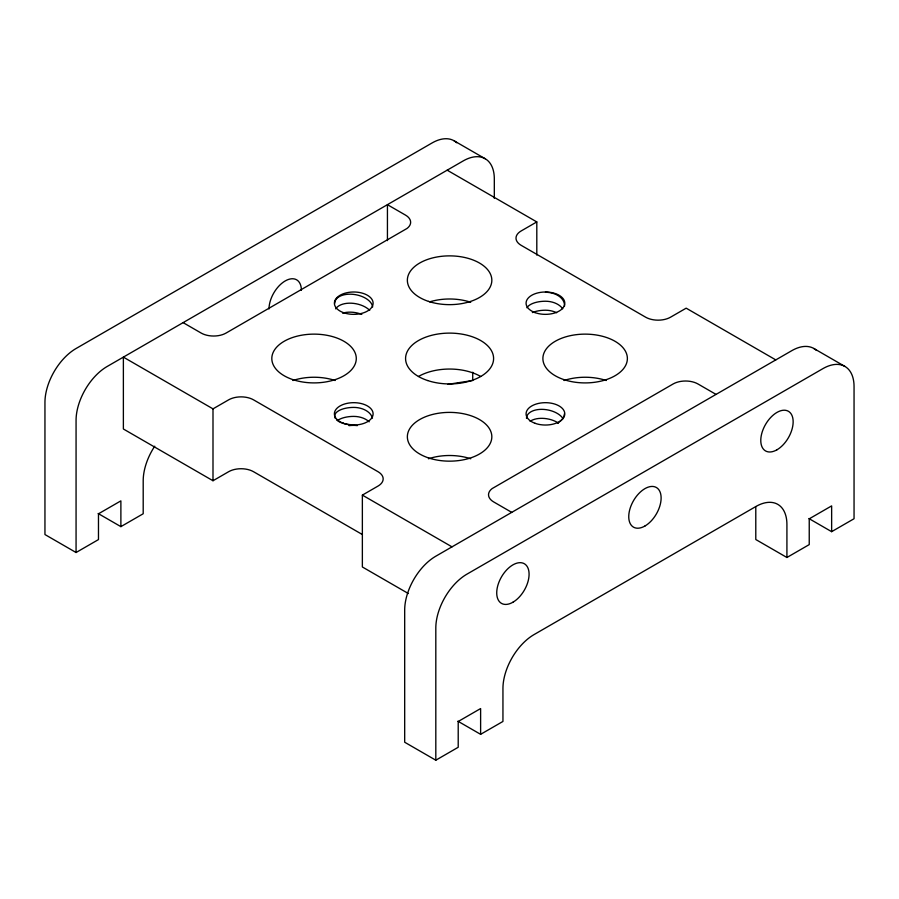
<?xml version="1.0" encoding="UTF-8"?>
<svg xmlns="http://www.w3.org/2000/svg" width="899" height="899" viewBox="0 0 899 899"><rect width="100%" height="100%" fill="white"/><g stroke="black" fill="none" stroke-linecap="round" stroke-linejoin="round"><path stroke-width="1.35" d="M98.137 513.509L120.882 526.634L120.882 500.867L98.474 513.801L98.474 539.58L76.067 552.514L76.067 420.372A44.006 25.408 -60 0 1 107.183 366.466L463.187 160.932A44.006 25.408 -60 0 1 494.315 178.901L494.315 198.376M457.883 721.2L480.617 734.326L480.617 708.558L458.209 721.492L458.209 747.271L435.813 760.206L435.813 628.064A44.006 25.408 -60 0 1 466.929 574.158L822.933 368.624A44.006 25.408 -60 0 1 854.05 386.592L854.05 518.734L831.642 531.669L808.898 518.543M480.617 734.326L502.946 721.447L502.946 688.477A44.006 25.408 -60 0 1 534.062 634.582L755.789 506.564L755.789 539.524L786.917 557.492L809.235 544.603L809.235 518.824L831.642 505.89L831.642 531.669M786.917 557.492L786.917 524.533A44.006 25.408 -60 0 0 755.789 506.564M362.297 534.5L253.529 471.705A17.609 10.159 0 0 0 228.638 471.705L212.996 480.74L123.377 428.992L123.377 357.128L212.996 408.865L228.638 399.841A17.609 10.159 0 0 1 253.529 399.841L378.007 471.705A17.609 10.159 0 0 1 378.007 486.078L362.364 495.113L362.364 566.977L408.393 593.554M536.804 255.091L536.804 221.929L521.162 230.953A17.609 10.159 0 0 0 521.162 245.326L645.639 317.19A17.609 10.159 0 0 0 670.53 317.201L686.173 308.166L775.792 359.903M120.882 526.634L143.199 513.756L143.199 480.785A44.006 25.408 -60 0 1 154.74 446.196M448.05 384.322L472.728 380.502L472.728 372.22M454.074 140.783L485.202 158.752M813.82 348.475L844.936 366.444M447.174 170.181L536.804 221.929M716.042 394.403L697.995 383.985A17.609 10.159 0 0 0 673.104 383.985L492.169 488.562A17.609 10.159 0 0 0 493.686 501.934L511.733 512.363M183.126 322.629L201.174 333.057A17.609 10.159 0 0 0 226.065 333.057L407 228.47A17.609 10.159 0 0 0 405.483 215.097L387.435 204.68L387.435 240.606M362.364 495.113L451.995 546.85M76.067 552.514L44.95 534.545L44.95 402.404A44.006 25.408 -60 0 1 76.067 348.509L432.071 142.963A44.006 25.408 -60 0 1 456.759 142.772M435.813 760.206L404.685 742.237L404.685 610.095A44.006 25.408 -60 0 1 435.813 556.2L791.817 350.655A44.006 25.408 -60 0 1 816.506 350.464M212.996 408.865L212.996 480.74M429.655 301.873A42.253 24.397 0 0 1 470.705 302.255M292.917 380.513A42.253 24.397 0 0 1 335.158 380.513M428.463 458.771A42.253 24.397 0 0 1 470.705 458.771M564.01 380.513A42.253 24.397 0 0 1 606.252 380.513M418.462 376.49A44.006 25.408 0 0 1 480.707 376.49M334.788 303.188A19.149 10.934 10.1 0 1 353.138 294.344A19.149 10.934 10.1 0 1 372.647 306.975M335.732 308.885A19.149 10.934 10.1 0 1 351.374 303.199A19.149 10.934 10.1 0 1 369.725 310.402M342.598 313.167A19.149 10.934 10.1 0 1 361.803 314.38M353.734 424.8A19.149 8.698 0 0 1 342.53 423.137M341.575 422.8A19.149 8.698 0 0 1 340.676 422.44M339.833 422.058A19.149 8.698 0 0 1 337.619 420.766M337.013 420.294A19.149 8.698 0 0 1 336.462 419.811M335.248 418.271A19.149 8.698 0 0 1 334.979 417.732M334.686 416.653A19.149 8.698 0 0 1 353.734 407.404A19.149 13.182 0 0 1 372.489 418.125M369.174 421.833A19.149 13.182 0 0 0 353.734 416.394A19.149 8.698 0 0 0 337.619 420.429M348.992 425.654A19.149 8.698 0 0 1 353.734 425.373A19.149 13.182 0 0 1 357.308 425.62M530.107 421.294A19.149 10.934 10.1 0 1 558.403 423.081M526.488 418.35A19.149 10.934 10.1 0 1 541.895 409.348A19.149 10.934 10.1 0 1 563.044 418.631M564.381 413.866A19.149 10.934 -10.1 0 1 559.234 422.013M558.403 422.597A19.149 10.934 -10.1 0 1 557.504 423.159M562.707 308.795A19.149 13.182 0 0 0 545.435 301.232A19.149 8.698 0 0 0 526.938 307.761M556.638 312.74A19.149 13.182 0 0 0 545.435 310.211A19.149 8.698 0 0 0 532.377 312.571M545.435 292.254A19.149 13.182 0 0 1 564.482 306.256M269.015 308.975A22.88 13.215 -60 0 1 285.197 280.949A22.88 13.215 -60 0 1 301.379 290.287M428.463 301.379A42.253 24.397 0 0 0 491.832 280.263A42.253 24.397 0 0 0 428.463 259.137A42.253 24.397 0 0 0 428.463 301.379M292.917 379.636A42.253 24.397 0 0 0 356.285 358.521A42.253 24.397 0 0 0 292.917 337.395A42.253 24.397 0 0 0 292.917 379.636M428.463 457.894A42.253 24.397 0 0 0 491.832 436.779A42.253 24.397 0 0 0 428.463 415.653A42.253 24.397 0 0 0 428.463 457.894M564.01 379.648A42.253 24.397 0 0 0 627.378 358.521A42.253 24.397 0 0 0 564.01 337.395A42.253 24.397 0 0 0 564.01 379.648M427.576 380.524A44.006 25.408 0 0 0 493.596 358.521A44.006 25.408 0 0 0 427.576 336.518A44.006 25.408 0 0 0 427.576 380.524M534.995 312.594A19.362 11.181 0 0 0 564.774 303.693A19.362 11.181 0 0 0 536.523 293.254A19.362 11.181 0 0 0 534.995 312.594M534.995 423.272A19.362 11.181 0 0 0 564.774 414.36A19.362 11.181 0 0 0 536.523 403.932A19.362 11.181 0 0 0 534.995 423.272M343.306 423.272A19.362 11.181 0 0 0 373.085 414.36A19.362 11.181 0 0 0 344.823 403.932A19.362 11.181 0 0 0 343.306 423.272M343.306 312.594A19.362 11.181 0 0 0 373.085 303.693A19.362 11.181 0 0 0 344.823 293.254A19.362 11.181 0 0 0 343.306 312.594M512.902 602.24A22.88 13.215 -60 0 0 526.915 566.123A22.88 13.215 -60 0 0 498.889 582.305A22.88 13.215 -60 0 0 512.902 602.24M644.931 526.016A22.88 13.215 -60 0 0 658.945 489.888A22.88 13.215 -60 0 0 630.918 506.07A22.88 13.215 -60 0 0 644.931 526.016M776.961 449.792A22.88 13.215 -60 0 0 790.974 413.664A22.88 13.215 -60 0 0 762.948 429.846A22.88 13.215 -60 0 0 776.961 449.792"/></g></svg>
